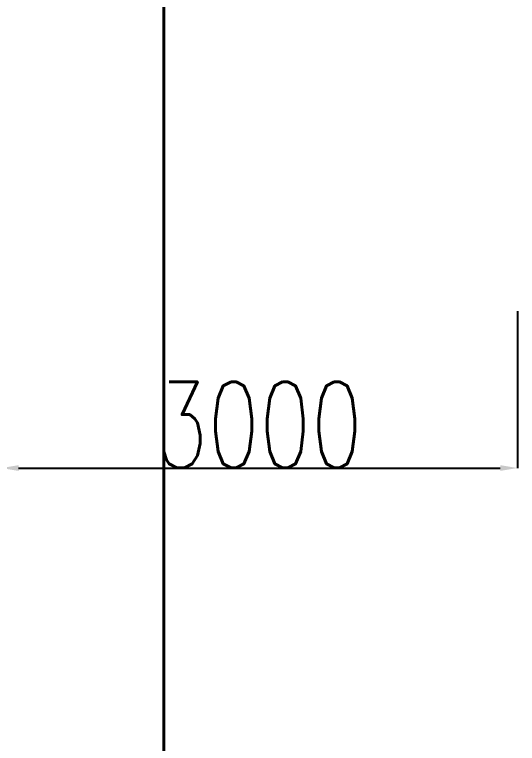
# Model space of a CAD drawing. Extents: x 539033 to 804858, y 468425 to 1263560.
# Drawn here: x 766113 to 769036, y 501927 to 506162 of the extents above; entities that cross this region are included whole.
import ezdxf

# ---------------------------------------------------------------- set-up
doc = ezdxf.new("R2010")
doc.units = 0
doc.header["$LTSCALE"] = 1000
doc.header["$MEASUREMENT"] = 0
doc.layers.get('Defpoints').update_dxf_attribs({"linetype": 'CONTINUOUS'})
doc.layers.add('5剖面线层', color=2, linetype='CONTINUOUS')
doc.styles.get("Standard").update_dxf_attribs({"font": 'txt.shx', "width": 0.7, "height": 500, "bigfont": 'hzdx.shx'})
doc.dimstyles.new('ISO-25', dxfattribs={"dimtxt": 800, "dimasz": 100, "dimexe": 1.25, "dimexo": 0.625, "dimtad": 1, "dimdec": 0, "dimtxsty": 'Standard', "dimcen": 2.5, "dimclrd": 3, "dimclre": 3, "dimclrt": 3, "dimadec": 0, "dimazin": 0, "dimtfac": 1, "dimtdec": 0, "dimtmove": 0, "dimatfit": 3, "dimfxl": 1.25, "dimarcsym": 0})

# ---------------------------------------------------------------- blocks, each defined once
blk = doc.blocks.new('*D432')
at = {"layer": '5剖面线层', "color": 3, "linetype": 'Continuous', "lineweight": -2, "ltscale": 100, "transparency": 16777216}
for p, q in [((766036.4, 504438.7), (766036.4, 503525.9)), ((769036.4, 504438.7), (769036.4, 503525.9)), ((766136.4, 503527.2), (768936.4, 503527.2))]:
    blk.add_line(p, q, dxfattribs=at)
at = {"layer": '5剖面线层', "color": 3, "lineweight": 25, "ltscale": 100, "transparency": 16777216}
for points in [[(766136.4, 503543.9), (766136.4, 503510.5), (766036.4, 503527.2)], [(768936.4, 503510.5), (768936.4, 503543.9), (769036.4, 503527.2)]]:
    blk.add_solid(points, dxfattribs=at)
at = {"layer": 'Defpoints', "color": 0, "lineweight": 25, "ltscale": 100, "transparency": 16777216}
for p in [(766036.4, 504439.3), (769036.4, 504439.3), (769036.4, 503527.2)]:
    blk.add_point(p, dxfattribs=at)
at = {"layer": '5剖面线层', "color": 3, "lineweight": 25, "ltscale": 100, "transparency": 16777216, "insert": (767536.4, 503777.8), "char_height": 500, "attachment_point": 5}
blk.add_mtext('3000', dxfattribs=at)

msp = doc.modelspace()

# ---------------------------------------------------------------- linework, layer by layer
at = {"layer": '5剖面线层', "color": 6, "lineweight": 40, "ltscale": 100}
msp.add_lwpolyline([(750736.3, 518111.1), (766980.1, 518111.1), (766980.1, 488105.2), (750736.3, 488105.2)], close=True, dxfattribs=at)

# ---------------------------------------------------------------- dimensions: what is measured, and where the dimension line sits
at = {"layer": '5剖面线层', "color": 6, "lineweight": 25, "ltscale": 100}
dim = msp.add_linear_dim(base=(769036.4, 503527.2), p1=(766036.4, 504439.3), p2=(769036.4, 504439.3), dimstyle='ISO-25', override={"dimfxl": 250}, dxfattribs=at)
dim.commit()
dim.dimension.update_dxf_attribs({"geometry": '*D432', "text_midpoint": (767536.4, 503777.8)})

doc.saveas('drawing.dxf')
